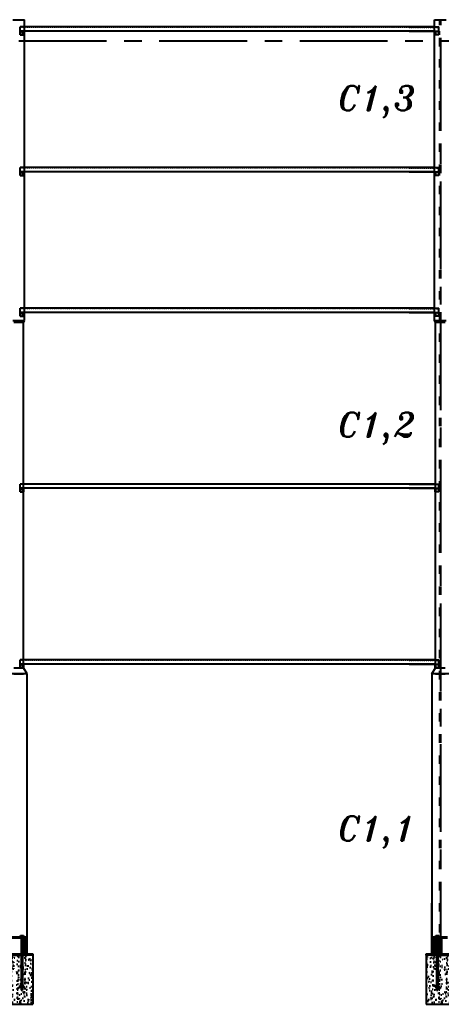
# Model space of a CAD drawing. Header units: inches. Extents: x -15 to 1885144, y -42615 to 866270.
# Drawn here: x 1649010 to 1655010, y -40137 to -26137 of the extents above; entities that cross this region are included whole.
import ezdxf

# ---------------------------------------------------------------- set-up
doc = ezdxf.new("R2010")
doc.units = ezdxf.units.IN
doc.header["$LTSCALE"] = 100
doc.header["$MEASUREMENT"] = 0
for name, pattern in [('CENTER', [2, 1.25, -0.25, 0.25, -0.25]), ('dash line', [30, 12, -18]), ('PHANTOM2', [1.25, 0.625, -0.125, 0.125, -0.125, 0.125, -0.125])]:
    doc.linetypes.add(name, pattern=pattern)
for name, color, linetype in [('axis', 8, 'PHANTOM2'), ('bolt', 1, 'Continuous'), ('layout', 7, 'Continuous'), ('pedestal', 9, 'Continuous'), ('purlins', 4, 'Continuous'), ('sections', 3, 'Continuous'), ('text', 3, 'Continuous')]:
    doc.layers.add(name, color=color, linetype=linetype)
doc.layers.add('weld', color=2, linetype='Continuous', lineweight=35)
doc.styles.add('TEXT-3', font='ITALICT.shx', dxfattribs={"height": 350})
pattern_1 = [(45, (769036.16079, -89278.5283), (-0.088388347648, 0.088388347648), [])]
pattern_2 = [(45, (769036.16079, -87278.5283), (-0.088388347648, 0.088388347648), [])]
pattern_3 = [(45, (775036.16079, -89278.5283), (-0.088388347648, 0.088388347648), [])]
pattern_4 = [(45, (775036.16079, -87278.5283), (-0.088388347648, 0.088388347648), [])]

# ---------------------------------------------------------------- blocks, each defined once
blk = doc.blocks.new('*U1041')
at = {"layer": 'text', "linetype": 'Continuous', "style": 'TEXT-3'}
for s, p in [('C1,3', (-617, 5050)), ('C1,2', (-617, 407)), ('C1,1', (-617, -5334))]:
    blk.add_text(s, height=350, dxfattribs=at).set_placement(p)
blk = doc.blocks.new('*U1042')
at = {"layer": 'text', "color": 0, "linetype": 'ByBlock', "lineweight": -2, "transparency": 16777216}
blk.add_blockref('*U1041', (12000, 0), dxfattribs=at)

msp = doc.modelspace()

# ---------------------------------------------------------------- hatches: boundary and pattern name
at = {"layer": 'bolt', "ltscale": 10}
h = msp.add_hatch(dxfattribs=at)
h.set_pattern_fill('ANSI31', color=256)
h.set_pattern_definition(pattern_2)
h.paths.add_polyline_path([(1649035.789, -26300.118), (1649045.789, -26300.118), (1649045.789, -26305.118), (1649035.789, -26305.118)])
h = msp.add_hatch(dxfattribs=at)
h.set_pattern_fill('ANSI31', color=256)
h.set_pattern_definition(pattern_2)
h.paths.add_polyline_path([(1649035.789, -26300.118), (1649045.789, -26300.118), (1649045.789, -26305.118), (1649035.789, -26305.118)])
h = msp.add_hatch(dxfattribs=at)
h.set_pattern_fill('ANSI31', color=256)
h.set_pattern_definition(pattern_4)
h.paths.add_polyline_path([(1654955.789, -26300.118), (1654945.789, -26300.118), (1654945.789, -26305.118), (1654955.789, -26305.118)])
h = msp.add_hatch(dxfattribs=at)
h.set_pattern_fill('ANSI31', color=256)
h.set_pattern_definition(pattern_4)
h.paths.add_polyline_path([(1654955.789, -26300.118), (1654945.789, -26300.118), (1654945.789, -26305.118), (1654955.789, -26305.118)])
h = msp.add_hatch(dxfattribs=at)
h.set_pattern_fill('ANSI31', color=256)
h.set_pattern_definition(pattern_1)
h.paths.add_polyline_path([(1649035.789, -28300.118), (1649045.789, -28300.118), (1649045.789, -28305.118), (1649035.789, -28305.118)])
h = msp.add_hatch(dxfattribs=at)
h.set_pattern_fill('ANSI31', color=256)
h.set_pattern_definition(pattern_1)
h.paths.add_polyline_path([(1649035.789, -28300.118), (1649045.789, -28300.118), (1649045.789, -28305.118), (1649035.789, -28305.118)])
h = msp.add_hatch(dxfattribs=at)
h.set_pattern_fill('ANSI31', color=256)
h.set_pattern_definition(pattern_3)
h.paths.add_polyline_path([(1654955.789, -28300.118), (1654945.789, -28300.118), (1654945.789, -28305.118), (1654955.789, -28305.118)])
h = msp.add_hatch(dxfattribs=at)
h.set_pattern_fill('ANSI31', color=256)
h.set_pattern_definition(pattern_3)
h.paths.add_polyline_path([(1654955.789, -28300.118), (1654945.789, -28300.118), (1654945.789, -28305.118), (1654955.789, -28305.118)])
h = msp.add_hatch(dxfattribs=at)
h.set_pattern_fill('ANSI31', color=256)
h.set_pattern_definition([(45, (769036.16079, -91278.5283), (-0.088388347648, 0.088388347648), [])])
h.paths.add_polyline_path([(1649035.789, -30300.118), (1649045.789, -30300.118), (1649045.789, -30305.118), (1649035.789, -30305.118)])
h = msp.add_hatch(dxfattribs=at)
h.set_pattern_fill('ANSI31', color=256)
h.set_pattern_definition([(45, (775036.16079, -91278.5283), (-0.088388347648, 0.088388347648), [])])
h.paths.add_polyline_path([(1654955.789, -30300.118), (1654945.789, -30300.118), (1654945.789, -30305.118), (1654955.789, -30305.118)])
h = msp.add_hatch(dxfattribs=at)
h.set_pattern_fill('ANSI31', color=256)
h.set_pattern_definition([(45, (769036.16079, -93778.5283), (-0.088388347648, 0.088388347648), [])])
h.paths.add_polyline_path([(1649035.789, -32800.118), (1649045.789, -32800.118), (1649045.789, -32805.118), (1649035.789, -32805.118)])
h = msp.add_hatch(dxfattribs=at)
h.set_pattern_fill('ANSI31', color=256)
h.set_pattern_definition([(45, (775036.16079, -93778.5283), (-0.088388347648, 0.088388347648), [])])
h.paths.add_polyline_path([(1654955.789, -32800.118), (1654945.789, -32800.118), (1654945.789, -32805.118), (1654955.789, -32805.118)])
h = msp.add_hatch(dxfattribs=at)
h.set_pattern_fill('ANSI31', color=256)
h.set_pattern_definition([(45, (769036.16079, -96278.5283), (-0.088388347648, 0.088388347648), [])])
h.paths.add_polyline_path([(1649035.789, -35300.118), (1649045.789, -35300.118), (1649045.789, -35305.118), (1649035.789, -35305.118)])
h = msp.add_hatch(dxfattribs=at)
h.set_pattern_fill('ANSI31', color=256)
h.set_pattern_definition([(45, (775036.16079, -96278.5283), (-0.088388347648, 0.088388347648), [])])
h.paths.add_polyline_path([(1654955.789, -35300.118), (1654945.789, -35300.118), (1654945.789, -35305.118), (1654955.789, -35305.118)])
at = {"layer": 'pedestal', "ltscale": 10}
h = msp.add_hatch(dxfattribs=at)
h.set_pattern_fill('AR-CONC', color=256, scale=19)
h.set_pattern_definition([(50, (700714.38, -80412.62), (136.279435, -11.922906), [14.25, -156.75]), (355, (700714.38, -80412.62), (-26.362753, 142.916505), [11.4, -125.4]), (100.451444, (700725.74, -80413.61), (109.91668, 130.993598), [12.110636, -133.217001]), (46.1842, (700714.38, -80374.62), (202.775853, -31.448663), [21.375, -235.125]), (96.635635, (700731.28, -80377.24), (177.58577, 185.082534), [18.165965, -199.825614]), (351.184164, (700714.38, -80374.62), (177.58577, 185.082534), [17.1, -188.1]), (21, (700733.38, -80384.12), (113.41234, -76.497589), [14.25, -156.75]), (326, (700733.38, -80384.12), (46.229913, 137.778509), [11.4, -125.4]), (71.451445, (700742.83, -80390.5), (159.642252, 61.280919), [12.110636, -133.217001]), (37.5, (700714.383, -80412.62), (2.3103725, 63.2498322), [0, -123.88, 0, -127.3, 0, -125.875]), (7.5, (700714.38, -80412.62), (49.983212, 74.9382253), [0, -72.58, 0, -121.03, 0, -47.975]), (327.5, (700672.013, -80412.62), (101.426263, -4.2854256), [0, -47.5, 0, -148.2, 0, -196.65]), (317.5, (700653.01, -80412.62), (110.805372, 19.019947), [0, -61.75, 0, -98.42, 0, -139.65])])
h.paths.add_polyline_path([(1648939.789, -39436.72), (1648795.789, -39436.72), (1648795.789, -40136.72), (1649195.789, -40136.72), (1649195.789, -39436.72), (1649051.789, -39436.72), (1649051.789, -39871.72), (1649068.289, -39871.72), (1649068.289, -39891.72), (1649051.789, -39891.72), (1649051.789, -39936.72), (1649029.789, -39936.72), (1649029.789, -39891.72), (1649013.289, -39891.72), (1649013.289, -39871.72), (1649029.789, -39871.72), (1649029.789, -39436.72), (1648961.789, -39436.72), (1648961.789, -39871.72), (1648978.289, -39871.72), (1648978.289, -39891.72), (1648961.789, -39891.72), (1648961.789, -39936.72), (1648939.789, -39936.72), (1648939.789, -39891.72), (1648923.289, -39891.72), (1648923.289, -39871.72), (1648939.789, -39871.72)])
h = msp.add_hatch(dxfattribs=at)
h.set_pattern_fill('AR-CONC', color=256, scale=19)
h.set_pattern_definition([(50, (706714.38, -80412.62), (136.279435, -11.922906), [14.25, -156.75]), (355, (706714.38, -80412.62), (-26.362753, 142.916505), [11.4, -125.4]), (100.451444, (706725.74, -80413.61), (109.91668, 130.993598), [12.110636, -133.217001]), (46.1842, (706714.38, -80374.62), (202.775853, -31.448663), [21.375, -235.125]), (96.635635, (706731.28, -80377.24), (177.58577, 185.082534), [18.165965, -199.825614]), (351.184164, (706714.38, -80374.62), (177.58577, 185.082534), [17.1, -188.1]), (21, (706733.38, -80384.12), (113.41234, -76.497589), [14.25, -156.75]), (326, (706733.38, -80384.12), (46.229913, 137.778509), [11.4, -125.4]), (71.451445, (706742.83, -80390.5), (159.642252, 61.280919), [12.110636, -133.217001]), (37.5, (706714.383, -80412.62), (2.3103725, 63.2498322), [0, -123.88, 0, -127.3, 0, -125.875]), (7.5, (706714.38, -80412.62), (49.983212, 74.9382253), [0, -72.58, 0, -121.03, 0, -47.975]), (327.5, (706672.013, -80412.62), (101.426263, -4.2854256), [0, -47.5, 0, -148.2, 0, -196.65]), (317.5, (706653.01, -80412.62), (110.805372, 19.019947), [0, -61.75, 0, -98.42, 0, -139.65])])
h.paths.add_polyline_path([(1654939.789, -39436.72), (1654795.789, -39436.72), (1654795.789, -40136.72), (1655195.789, -40136.72), (1655195.789, -39436.72), (1655051.789, -39436.72), (1655051.789, -39871.72), (1655068.289, -39871.72), (1655068.289, -39891.72), (1655051.789, -39891.72), (1655051.789, -39936.72), (1655029.789, -39936.72), (1655029.789, -39891.72), (1655013.289, -39891.72), (1655013.289, -39871.72), (1655029.789, -39871.72), (1655029.789, -39436.72), (1654961.789, -39436.72), (1654961.789, -39871.72), (1654978.289, -39871.72), (1654978.289, -39891.72), (1654961.789, -39891.72), (1654961.789, -39936.72), (1654939.789, -39936.72), (1654939.789, -39891.72), (1654923.289, -39891.72), (1654923.289, -39871.72), (1654939.789, -39871.72)])

# ---------------------------------------------------------------- linework, layer by layer
at = {"layer": 'axis', "linetype": 'CENTER', "ltscale": 10}
for p, q in [((1642995.789, -26436.72), (1708595.789, -26436.72)), ((1654995.789, -26436.72), (1654995.789, -39436.72))]:
    msp.add_line(p, q, dxfattribs=at)
at = {"layer": 'bolt', "ltscale": 10}
for p, q in [((1649035.789, -26305.118), (1649035.789, -26300.118)), ((1649035.789, -26305.118), (1649035.789, -26300.118)), ((1649045.789, -26305.118), (1649045.789, -26300.118)), ((1649045.789, -26305.118), (1649045.789, -26300.118)), ((1654945.789, -26305.118), (1654945.789, -26300.118)), ((1654945.789, -26305.118), (1654945.789, -26300.118)), ((1654955.789, -26305.118), (1654955.789, -26300.118)), ((1654955.789, -26305.118), (1654955.789, -26300.118)), ((1649035.789, -28305.118), (1649035.789, -28300.118)), ((1649035.789, -28305.118), (1649035.789, -28300.118)), ((1649045.789, -28305.118), (1649045.789, -28300.118)), ((1649045.789, -28305.118), (1649045.789, -28300.118)), ((1654945.789, -28305.118), (1654945.789, -28300.118)), ((1654945.789, -28305.118), (1654945.789, -28300.118)), ((1654955.789, -28305.118), (1654955.789, -28300.118)), ((1654955.789, -28305.118), (1654955.789, -28300.118)), ((1649035.789, -30305.118), (1649035.789, -30300.118)), ((1649045.789, -30305.118), (1649045.789, -30300.118)), ((1654945.789, -30305.118), (1654945.789, -30300.118)), ((1654955.789, -30305.118), (1654955.789, -30300.118)), ((1649035.789, -32805.118), (1649035.789, -32800.118)), ((1649045.789, -32805.118), (1649045.789, -32800.118)), ((1654945.789, -32805.118), (1654945.789, -32800.118)), ((1654955.789, -32805.118), (1654955.789, -32800.118)), ((1649035.789, -35305.118), (1649035.789, -35300.118)), ((1649045.789, -35305.118), (1649045.789, -35300.118)), ((1654945.789, -35305.118), (1654945.789, -35300.118)), ((1654955.789, -35305.118), (1654955.789, -35300.118))]:
    msp.add_line(p, q, dxfattribs=at)
at = {"layer": 'bolt'}
for p, q in [((1649019.789, -39176.72), (1649019.789, -39156.72)), ((1649019.789, -39156.72), (1649061.789, -39156.72)), ((1649029.789, -39176.72), (1649019.789, -39176.72)), ((1649029.789, -39156.72), (1649029.789, -39176.72)), ((1649040.789, -39156.72), (1649040.789, -39176.72)), ((1649051.789, -39156.72), (1649051.789, -39176.72)), ((1649061.789, -39156.72), (1649061.789, -39176.72)), ((1654929.789, -39176.72), (1654929.789, -39156.72)), ((1654929.789, -39156.72), (1654971.789, -39156.72)), ((1654939.789, -39176.72), (1654929.789, -39176.72)), ((1654939.789, -39156.72), (1654939.789, -39176.72)), ((1654950.789, -39156.72), (1654950.789, -39176.72)), ((1654961.789, -39156.72), (1654961.789, -39176.72)), ((1654971.789, -39156.72), (1654971.789, -39176.72)), ((1649029.789, -39436.72), (1649029.789, -39936.72)), ((1649051.789, -39436.72), (1649051.789, -39936.72)), ((1654939.789, -39436.72), (1654939.789, -39936.72)), ((1654961.789, -39436.72), (1654961.789, -39936.72)), ((1649068.289, -39871.72), (1649013.289, -39871.72)), ((1649013.289, -39871.72), (1649013.289, -39891.72)), ((1649013.289, -39891.72), (1649068.289, -39891.72)), ((1649068.289, -39891.72), (1649068.289, -39871.72)), ((1654978.289, -39871.72), (1654923.289, -39871.72)), ((1654923.289, -39871.72), (1654923.289, -39891.72)), ((1654923.289, -39891.72), (1654978.289, -39891.72)), ((1654978.289, -39891.72), (1654978.289, -39871.72)), ((1649029.789, -39936.72), (1649051.789, -39936.72)), ((1654939.789, -39936.72), (1654961.789, -39936.72))]:
    msp.add_line(p, q, dxfattribs=at)
at = {"layer": 'bolt', "linetype": 'dash line'}
for p, q in [((1649029.789, -39176.72), (1649029.789, -39436.72)), ((1649051.789, -39176.72), (1649051.789, -39436.72)), ((1654939.789, -39176.72), (1654939.789, -39436.72)), ((1654961.789, -39176.72), (1654961.789, -39436.72))]:
    msp.add_line(p, q, dxfattribs=at)
at = {"layer": 'layout', "ltscale": 0.01}
for p, q in [((1648913.289, -26136.72), (1649078.289, -26136.72)), ((1649078.289, -30415.07), (1649078.289, -26136.72)), ((1654913.289, -30415.07), (1654913.289, -26136.72)), ((1654913.289, -26136.72), (1655078.289, -26136.72)), ((1648913.289, -30415.07), (1649078.289, -30415.07)), ((1648925.789, -30436.72), (1649065.789, -30436.72)), ((1648925.789, -30436.72), (1649065.789, -30436.72)), ((1649065.789, -30436.72), (1649078.289, -30415.07)), ((1649065.789, -35350.118), (1649065.789, -30436.72)), ((1654925.789, -30436.72), (1654913.289, -30415.07)), ((1654913.289, -30415.07), (1655078.289, -30415.07)), ((1654925.789, -35350.118), (1654925.789, -30436.72)), ((1654925.789, -30436.72), (1655065.789, -30436.72)), ((1654925.789, -30436.72), (1655065.789, -30436.72)), ((1648925.789, -35350.118), (1649065.789, -35350.118)), ((1649115.789, -35436.72), (1649065.789, -35350.118)), ((1654875.789, -35436.72), (1654925.789, -35350.118)), ((1654925.789, -35350.118), (1655065.789, -35350.118)), ((1648925.789, -35436.72), (1649065.789, -35436.72)), ((1654925.789, -35436.72), (1655065.789, -35436.72))]:
    msp.add_line(p, q, dxfattribs=at)
at = {"layer": 'layout', "linetype": 'dash line', "ltscale": 0.1}
for p, q in [((1654988.289, -39416.72), (1654988.289, -26136.72)), ((1655003.289, -39416.72), (1655003.289, -26136.72))]:
    msp.add_line(p, q, dxfattribs=at)
at = {"layer": 'layout', "ltscale": 10}
for p, q in [((1649115.789, -35436.72), (1648875.789, -35436.72)), ((1649115.789, -39416.72), (1649115.789, -35436.72)), ((1655115.789, -35436.72), (1654875.789, -35436.72)), ((1654875.789, -35436.72), (1654875.789, -39416.72)), ((1648875.789, -39436.72), (1649115.789, -39436.72)), ((1654875.789, -39436.72), (1655115.789, -39436.72))]:
    msp.add_line(p, q, dxfattribs=at)
at = {"layer": 'pedestal', "ltscale": 10}
for p, q in [((1649195.789, -39436.72), (1649195.789, -40136.72)), ((1654795.789, -39436.72), (1654795.789, -40136.72)), ((1648795.789, -40136.72), (1649195.789, -40136.72)), ((1654795.789, -40136.72), (1655195.789, -40136.72))]:
    msp.add_line(p, q, dxfattribs=at)
at = {"layer": 'purlins', "ltscale": 10}
for p, q in [((1654913.289, -26240.118), (1649015.789, -26240.118)), ((1649015.789, -26300.118), (1649015.789, -26240.118)), ((1654913.289, -26240.118), (1649015.789, -26240.118)), ((1649015.789, -26300.118), (1649015.789, -26240.118)), ((1654913.289, -26300.118), (1649015.789, -26300.118)), ((1649065.789, -26300.118), (1649015.789, -26300.118)), ((1649015.789, -26300.118), (1649015.789, -26305.118)), ((1654913.289, -26300.118), (1649015.789, -26300.118)), ((1649065.789, -26300.118), (1649015.789, -26300.118)), ((1649015.789, -26300.118), (1649015.789, -26305.118)), ((1649015.789, -26305.118), (1649065.789, -26305.118)), ((1649015.789, -26305.118), (1649015.789, -26350.118)), ((1649015.789, -26305.118), (1649065.789, -26305.118)), ((1649015.789, -26305.118), (1649015.789, -26350.118)), ((1649065.789, -26305.118), (1649065.789, -26300.118)), ((1649065.789, -26305.118), (1649065.789, -26300.118)), ((1649065.789, -26350.118), (1649065.789, -26305.118)), ((1649065.789, -26350.118), (1649065.789, -26305.118)), ((1654551.836, -26240.118), (1654975.789, -26240.118)), ((1654551.836, -26240.118), (1654975.789, -26240.118)), ((1654551.836, -26300.118), (1654975.789, -26300.118)), ((1654551.836, -26300.118), (1654975.789, -26300.118)), ((1654925.789, -26300.118), (1654975.789, -26300.118)), ((1654925.789, -26305.118), (1654925.789, -26300.118)), ((1654925.789, -26300.118), (1654975.789, -26300.118)), ((1654925.789, -26305.118), (1654925.789, -26300.118)), ((1654975.789, -26305.118), (1654925.789, -26305.118)), ((1654925.789, -26350.118), (1654925.789, -26305.118)), ((1654975.789, -26305.118), (1654925.789, -26305.118)), ((1654925.789, -26350.118), (1654925.789, -26305.118)), ((1654975.789, -26300.118), (1654975.789, -26240.118)), ((1654975.789, -26300.118), (1654975.789, -26240.118)), ((1654975.789, -26300.118), (1654975.789, -26305.118)), ((1654975.789, -26300.118), (1654975.789, -26305.118)), ((1654975.789, -26305.118), (1654975.789, -26350.118)), ((1654975.789, -26305.118), (1654975.789, -26350.118)), ((1649015.789, -26350.118), (1649065.789, -26350.118)), ((1649015.789, -26350.118), (1649065.789, -26350.118)), ((1654975.789, -26350.118), (1654925.789, -26350.118)), ((1654975.789, -26350.118), (1654925.789, -26350.118)), ((1654913.289, -28240.118), (1649015.789, -28240.118)), ((1649015.789, -28300.118), (1649015.789, -28240.118)), ((1654913.289, -28240.118), (1649015.789, -28240.118)), ((1649015.789, -28300.118), (1649015.789, -28240.118)), ((1654551.836, -28240.118), (1654975.789, -28240.118)), ((1654551.836, -28240.118), (1654975.789, -28240.118)), ((1654975.789, -28300.118), (1654975.789, -28240.118)), ((1654975.789, -28300.118), (1654975.789, -28240.118)), ((1654913.289, -28300.118), (1649015.789, -28300.118)), ((1649065.789, -28300.118), (1649015.789, -28300.118)), ((1649015.789, -28300.118), (1649015.789, -28305.118)), ((1654913.289, -28300.118), (1649015.789, -28300.118)), ((1649065.789, -28300.118), (1649015.789, -28300.118)), ((1649015.789, -28300.118), (1649015.789, -28305.118)), ((1649015.789, -28305.118), (1649065.789, -28305.118)), ((1649015.789, -28305.118), (1649015.789, -28350.118)), ((1649015.789, -28305.118), (1649065.789, -28305.118)), ((1649015.789, -28305.118), (1649015.789, -28350.118)), ((1649015.789, -28350.118), (1649065.789, -28350.118)), ((1649015.789, -28350.118), (1649065.789, -28350.118)), ((1649065.789, -28305.118), (1649065.789, -28300.118)), ((1649065.789, -28305.118), (1649065.789, -28300.118)), ((1649065.789, -28350.118), (1649065.789, -28305.118)), ((1649065.789, -28350.118), (1649065.789, -28305.118)), ((1654551.836, -28300.118), (1654975.789, -28300.118)), ((1654551.836, -28300.118), (1654975.789, -28300.118)), ((1654925.789, -28300.118), (1654975.789, -28300.118)), ((1654925.789, -28305.118), (1654925.789, -28300.118)), ((1654925.789, -28300.118), (1654975.789, -28300.118)), ((1654925.789, -28305.118), (1654925.789, -28300.118)), ((1654975.789, -28305.118), (1654925.789, -28305.118)), ((1654925.789, -28350.118), (1654925.789, -28305.118)), ((1654975.789, -28305.118), (1654925.789, -28305.118)), ((1654925.789, -28350.118), (1654925.789, -28305.118)), ((1654975.789, -28350.118), (1654925.789, -28350.118)), ((1654975.789, -28350.118), (1654925.789, -28350.118)), ((1654975.789, -28300.118), (1654975.789, -28305.118)), ((1654975.789, -28300.118), (1654975.789, -28305.118)), ((1654975.789, -28305.118), (1654975.789, -28350.118)), ((1654975.789, -28305.118), (1654975.789, -28350.118)), ((1654913.289, -30240.118), (1649015.789, -30240.118)), ((1649015.789, -30300.118), (1649015.789, -30240.118)), ((1654913.289, -30300.118), (1649015.789, -30300.118)), ((1649065.789, -30300.118), (1649015.789, -30300.118)), ((1649015.789, -30300.118), (1649015.789, -30305.118)), ((1649015.789, -30305.118), (1649065.789, -30305.118)), ((1649015.789, -30305.118), (1649015.789, -30350.118)), ((1649015.789, -30350.118), (1649065.789, -30350.118)), ((1649065.789, -30305.118), (1649065.789, -30300.118)), ((1649065.789, -30350.118), (1649065.789, -30305.118)), ((1654551.836, -30240.118), (1654975.789, -30240.118)), ((1654551.836, -30300.118), (1654975.789, -30300.118)), ((1654925.789, -30300.118), (1654975.789, -30300.118)), ((1654925.789, -30305.118), (1654925.789, -30300.118)), ((1654975.789, -30305.118), (1654925.789, -30305.118)), ((1654925.789, -30350.118), (1654925.789, -30305.118)), ((1654975.789, -30350.118), (1654925.789, -30350.118)), ((1654975.789, -30300.118), (1654975.789, -30240.118)), ((1654975.789, -30300.118), (1654975.789, -30305.118)), ((1654975.789, -30305.118), (1654975.789, -30350.118)), ((1654925.789, -32740.118), (1649015.789, -32740.118)), ((1649015.789, -32800.118), (1649015.789, -32740.118)), ((1654551.836, -32740.118), (1654975.789, -32740.118)), ((1654975.789, -32800.118), (1654975.789, -32740.118)), ((1654925.789, -32800.118), (1649015.789, -32800.118)), ((1649065.789, -32800.118), (1649015.789, -32800.118)), ((1649015.789, -32800.118), (1649015.789, -32805.118)), ((1649015.789, -32805.118), (1649065.789, -32805.118)), ((1649015.789, -32805.118), (1649015.789, -32850.118)), ((1649015.789, -32850.118), (1649065.789, -32850.118)), ((1649065.789, -32805.118), (1649065.789, -32800.118)), ((1649065.789, -32850.118), (1649065.789, -32805.118)), ((1654551.836, -32800.118), (1654975.789, -32800.118)), ((1654925.789, -32800.118), (1654975.789, -32800.118)), ((1654925.789, -32805.118), (1654925.789, -32800.118)), ((1654975.789, -32805.118), (1654925.789, -32805.118)), ((1654925.789, -32850.118), (1654925.789, -32805.118)), ((1654975.789, -32850.118), (1654925.789, -32850.118)), ((1654975.789, -32800.118), (1654975.789, -32805.118)), ((1654975.789, -32805.118), (1654975.789, -32850.118)), ((1654925.789, -35240.118), (1649015.789, -35240.118)), ((1649015.789, -35300.118), (1649015.789, -35240.118)), ((1654551.836, -35240.118), (1654975.789, -35240.118)), ((1654975.789, -35300.118), (1654975.789, -35240.118)), ((1654925.789, -35300.118), (1649015.789, -35300.118)), ((1649065.789, -35300.118), (1649015.789, -35300.118)), ((1649015.789, -35300.118), (1649015.789, -35305.118)), ((1649015.789, -35305.118), (1649065.789, -35305.118)), ((1649015.789, -35305.118), (1649015.789, -35350.118)), ((1649015.789, -35350.118), (1649065.789, -35350.118)), ((1649065.789, -35305.118), (1649065.789, -35300.118)), ((1649065.789, -35350.118), (1649065.789, -35305.118)), ((1654551.836, -35300.118), (1654975.789, -35300.118)), ((1654925.789, -35300.118), (1654975.789, -35300.118)), ((1654925.789, -35305.118), (1654925.789, -35300.118)), ((1654975.789, -35305.118), (1654925.789, -35305.118)), ((1654925.789, -35350.118), (1654925.789, -35305.118)), ((1654975.789, -35350.118), (1654925.789, -35350.118)), ((1654975.789, -35300.118), (1654975.789, -35305.118)), ((1654975.789, -35305.118), (1654975.789, -35350.118))]:
    msp.add_line(p, q, dxfattribs=at)
at = {"layer": 'purlins', "linetype": 'dash line', "ltscale": 0.01}
for p, q in [((1654913.289, -26242.118), (1649015.789, -26242.118)), ((1654913.289, -26242.118), (1649015.789, -26242.118)), ((1654913.289, -26298.118), (1649015.789, -26298.118)), ((1654913.289, -26298.118), (1649015.789, -26298.118)), ((1654551.836, -26242.118), (1654975.789, -26242.118)), ((1654551.836, -26242.118), (1654975.789, -26242.118)), ((1654551.836, -26298.118), (1654975.789, -26298.118)), ((1654551.836, -26298.118), (1654975.789, -26298.118)), ((1654913.289, -28242.118), (1649015.789, -28242.118)), ((1654913.289, -28242.118), (1649015.789, -28242.118)), ((1654551.836, -28242.118), (1654975.789, -28242.118)), ((1654551.836, -28242.118), (1654975.789, -28242.118)), ((1654913.289, -28298.118), (1649015.789, -28298.118)), ((1654913.289, -28298.118), (1649015.789, -28298.118)), ((1654551.836, -28298.118), (1654975.789, -28298.118)), ((1654551.836, -28298.118), (1654975.789, -28298.118)), ((1654913.289, -30242.118), (1649015.789, -30242.118)), ((1654913.289, -30298.118), (1649015.789, -30298.118)), ((1654551.836, -30242.118), (1654975.789, -30242.118)), ((1654551.836, -30298.118), (1654975.789, -30298.118)), ((1654925.789, -32742.118), (1649015.789, -32742.118)), ((1654551.836, -32742.118), (1654975.789, -32742.118)), ((1654925.789, -32798.118), (1649015.789, -32798.118)), ((1654551.836, -32798.118), (1654975.789, -32798.118)), ((1654925.789, -35242.118), (1649015.789, -35242.118)), ((1654551.836, -35242.118), (1654975.789, -35242.118)), ((1654925.789, -35298.118), (1649015.789, -35298.118)), ((1654551.836, -35298.118), (1654975.789, -35298.118))]:
    msp.add_line(p, q, dxfattribs=at)
at = {"layer": 'sections'}
for p, q in [((1649115.789, -39416.72), (1649115.789, -38698.273)), ((1654875.789, -39416.72), (1654875.789, -38698.273)), ((1648895.789, -39176.72), (1649095.789, -39176.72)), ((1649095.789, -39196.72), (1648895.789, -39196.72)), ((1649075.789, -39416.72), (1649075.789, -39196.72)), ((1649075.789, -39196.72), (1649095.789, -39196.72)), ((1649095.789, -39176.72), (1649095.789, -39196.72)), ((1649095.789, -39196.72), (1649095.789, -39416.72)), ((1654895.789, -39196.72), (1654895.789, -39176.72)), ((1654895.789, -39176.72), (1655095.789, -39176.72)), ((1654895.789, -39416.72), (1654895.789, -39196.72)), ((1654895.789, -39196.72), (1654915.789, -39196.72)), ((1655095.789, -39196.72), (1654895.789, -39196.72)), ((1654915.789, -39196.72), (1654915.789, -39416.72)), ((1654985.789, -39416.72), (1654985.789, -39196.72)), ((1654985.789, -39196.72), (1655005.789, -39196.72)), ((1655005.789, -39196.72), (1655005.789, -39416.72)), ((1648795.789, -39416.72), (1649195.789, -39416.72)), ((1649195.789, -39436.72), (1648795.789, -39436.72)), ((1649195.789, -39416.72), (1649195.789, -39436.72)), ((1654795.789, -39416.72), (1655195.789, -39416.72)), ((1654795.789, -39436.72), (1654795.789, -39416.72)), ((1655195.789, -39436.72), (1654795.789, -39436.72))]:
    msp.add_line(p, q, dxfattribs=at)
at = {"layer": 'weld', "ltscale": 10}
for p, q in [((1649015.789, -26300.118), (1649015.789, -26350.118)), ((1649015.789, -26300.118), (1649015.789, -26350.118)), ((1649065.789, -26350.118), (1649065.789, -26300.118)), ((1649065.789, -26350.118), (1649065.789, -26300.118)), ((1654925.789, -26350.118), (1654925.789, -26300.118)), ((1654925.789, -26350.118), (1654925.789, -26300.118)), ((1654975.789, -26300.118), (1654975.789, -26350.118)), ((1654975.789, -26300.118), (1654975.789, -26350.118)), ((1649015.789, -28300.118), (1649015.789, -28350.118)), ((1649015.789, -28300.118), (1649015.789, -28350.118)), ((1649065.789, -28350.118), (1649065.789, -28300.118)), ((1649065.789, -28350.118), (1649065.789, -28300.118)), ((1654925.789, -28350.118), (1654925.789, -28300.118)), ((1654925.789, -28350.118), (1654925.789, -28300.118)), ((1654975.789, -28300.118), (1654975.789, -28350.118)), ((1654975.789, -28300.118), (1654975.789, -28350.118)), ((1649015.789, -30300.118), (1649015.789, -30350.118)), ((1649065.789, -30350.118), (1649065.789, -30300.118)), ((1654925.789, -30350.118), (1654925.789, -30300.118)), ((1654975.789, -30300.118), (1654975.789, -30350.118)), ((1649015.789, -32800.118), (1649015.789, -32850.118)), ((1649065.789, -32850.118), (1649065.789, -32800.118)), ((1654925.789, -32850.118), (1654925.789, -32800.118)), ((1654975.789, -32800.118), (1654975.789, -32850.118)), ((1649015.789, -35300.118), (1649015.789, -35350.118)), ((1649065.789, -35350.118), (1649065.789, -35300.118)), ((1654925.789, -35350.118), (1654925.789, -35300.118)), ((1654975.789, -35300.118), (1654975.789, -35350.118)), ((1649075.789, -39196.72), (1649075.789, -39416.72)), ((1649095.789, -39196.72), (1649095.789, -39416.72)), ((1654895.789, -39196.72), (1654895.789, -39416.72)), ((1654915.789, -39196.72), (1654915.789, -39416.72)), ((1654985.789, -39196.72), (1654985.789, -39416.72)), ((1655005.789, -39196.72), (1655005.789, -39416.72))]:
    msp.add_line(p, q, dxfattribs=at)

# ---------------------------------------------------------------- block references
at = {"layer": 'text'}
msp.add_blockref('*U1042', (1642155.886, -32476.969), dxfattribs=at)

doc.saveas('drawing.dxf')
